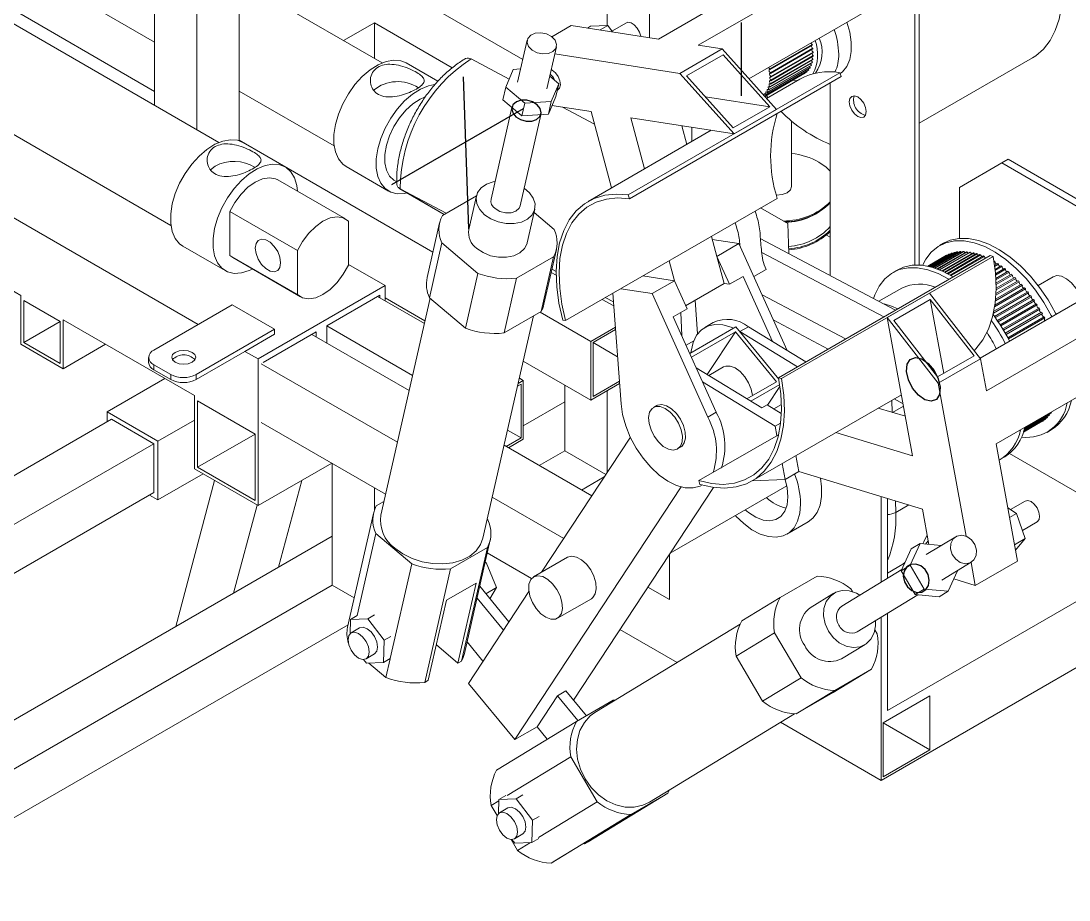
# Model space of a CAD drawing. Header units: millimetres. Extents: x 127 to 2222, y 23 to 864.
# Drawn here: x 847.7 to 935.2, y 165.5 to 238.8 of the extents above; entities that cross this region are included whole.
import ezdxf

# ---------------------------------------------------------------- set-up
doc = ezdxf.new("R2010")
doc.units = ezdxf.units.MM
doc.linetypes.add('CENTERX2', pattern=[20.32, 12.7, -2.54, 2.54, -2.54])

msp = doc.modelspace()

# ---------------------------------------------------------------- linework, layer by layer
at = {"color": 7, "linetype": 'Continuous', "lineweight": 15}
for p, q in [((900.157, 298.383), (900.157, 237.456)), ((896.621, 296.341), (896.621, 238.46)), ((858.814, 279.538), (858.814, 231.808)), ((862.35, 277.497), (862.35, 229.767)), ((865.885, 275.456), (865.885, 228.843)), ((900.907, 237.34), (950.404, 265.914)), ((904.227, 236.826), (953.724, 265.4)), ((908.454, 234.029), (954.939, 260.865)), ((864.185, 228.708), (825.027, 251.313)), ((841.844, 246.881), (858.814, 237.084)), ((821.027, 244.385), (860.185, 221.779)), ((862.462, 213.513), (811.986, 242.652)), ((858.814, 232.967), (841.844, 242.764)), ((877.816, 235.352), (865.885, 242.239)), ((878.943, 241.754), (889.564, 235.623)), ((922.315, 218.468), (922.315, 242.031)), ((922.668, 242.235), (922.668, 218.466)), ((877.176, 238.692), (874.603, 237.207)), ((877.176, 238.692), (883.676, 234.94)), ((877.176, 238.692), (877.176, 235.722)), ((893.602, 238.471), (891.98, 237.535)), ((900.907, 237.34), (893.602, 238.471)), ((895.214, 238.409), (894.957, 238.261)), ((895.214, 238.409), (896.656, 238.461)), ((896.656, 238.461), (896.023, 238.096)), ((896.656, 238.461), (897.06, 237.935)), ((898.22, 238.7), (897.009, 238.002)), ((889.935, 237.256), (889.135, 233.741)), ((974.342, 237.6), (927.752, 210.704)), ((891.573, 233.186), (892.373, 236.701)), ((906.219, 236.518), (902.684, 234.477)), ((906.219, 236.518), (904.227, 236.826)), ((910.754, 231.468), (906.219, 236.518)), ((913.739, 236.894), (910.203, 234.853)), ((910.215, 234.794), (913.751, 236.835)), ((913.795, 236.57), (910.26, 234.529)), ((910.267, 234.471), (913.802, 236.512)), ((977.783, 236.554), (928.286, 207.979)), ((885.26, 235.681), (888.429, 234.003)), ((902.684, 234.477), (892.235, 236.094)), ((903.249, 234.266), (906.289, 236.021)), ((906.289, 236.021), (910.189, 231.679)), ((910.26, 233.581), (913.795, 235.622)), ((913.802, 235.672), (910.267, 233.63)), ((913.825, 236.256), (910.289, 234.215)), ((910.289, 233.861), (913.825, 235.902)), ((910.291, 234.159), (913.827, 236.2)), ((913.827, 235.955), (910.291, 233.914)), ((922.668, 230.307), (932.148, 235.78)), ((882.48, 233.814), (879.816, 235.352)), ((888.145, 233.319), (888.764, 234.808)), ((888.764, 234.808), (889.387, 234.849)), ((913.292, 234.609), (909.763, 232.571)), ((909.882, 232.694), (913.417, 234.735)), ((913.443, 234.766), (909.907, 232.725)), ((910.013, 232.876), (913.549, 234.917)), ((913.57, 234.953), (910.035, 232.912)), ((910.121, 233.086), (913.656, 235.127)), ((913.673, 235.168), (910.138, 233.127)), ((910.203, 233.322), (913.739, 235.363)), ((913.751, 235.408), (910.215, 233.367)), ((913.269, 234.65), (913.292, 234.609)), ((891.813, 234.242), (892.224, 233.894)), ((892.224, 233.894), (892.564, 233.607)), ((898.38, 224.325), (916.058, 234.53)), ((898.465, 224.007), (916.143, 234.212)), ((907.219, 229.427), (902.684, 234.477)), ((907.149, 229.924), (903.249, 234.266)), ((909.768, 232.566), (913.263, 234.584)), ((913.121, 234.484), (909.779, 232.554)), ((912.716, 233.996), (909.929, 232.387)), ((913.113, 234.497), (913.121, 234.484)), ((916.058, 234.53), (916.143, 234.212)), ((865.885, 233.002), (873.816, 228.424)), ((887.905, 232.265), (888.145, 233.319)), ((889.735, 231.974), (888.145, 233.319)), ((892.564, 233.607), (891.945, 232.118)), ((892.324, 232.553), (892.564, 233.607)), ((892.438, 233.053), (892.502, 233.09)), ((915.243, 217.601), (915.243, 233.693)), ((889.495, 230.92), (887.905, 232.265)), ((889.495, 230.92), (889.735, 231.974)), ((891.945, 232.118), (889.735, 231.974)), ((892.324, 232.553), (891.705, 231.064)), ((891.705, 231.064), (891.945, 232.118)), ((910.189, 231.679), (904.827, 232.509)), ((909.852, 232.677), (910.042, 232.452)), ((978.597, 232.111), (929.099, 203.537)), ((888.655, 231.63), (886.913, 223.973)), ((895.266, 231.278), (892.004, 231.783)), ((892.875, 231.648), (895.545, 230.233)), ((896.972, 224.907), (895.266, 231.278)), ((910.189, 231.679), (907.149, 229.924)), ((907.219, 229.427), (910.754, 231.468)), ((889.351, 223.418), (891.081, 231.023)), ((891.705, 231.064), (889.495, 230.92)), ((907.219, 229.427), (898.586, 230.764)), ((898.586, 230.764), (899.728, 226.498)), ((912.013, 225.018), (912.013, 230.503)), ((905.313, 229.722), (895.039, 223.791)), ((902.845, 230.104), (903.264, 228.539)), ((903.692, 229.973), (903.692, 228.787)), ((882.06, 219.548), (865.885, 228.885)), ((869.721, 226.667), (866.185, 228.708)), ((847.654, 215.937), (827.148, 227.775)), ((929.562, 226.993), (926.027, 224.951)), ((930.093, 227.299), (929.562, 226.993)), ((929.562, 226.993), (940.169, 220.87)), ((930.093, 227.299), (940.699, 221.176)), ((874.817, 226.691), (878.352, 224.65)), ((874.753, 222.318), (869.096, 225.584)), ((878.852, 225.517), (879.039, 225.409)), ((879.308, 224.834), (883.005, 222.703)), ((879.327, 224.823), (883.161, 222.793)), ((885.696, 224.256), (882.852, 222.614)), ((885.694, 224.25), (885.054, 221.438)), ((898.38, 224.325), (898.465, 224.007)), ((926.027, 224.951), (926.027, 220.701)), ((893.138, 213.833), (910.816, 224.038)), ((911.689, 221.931), (909.426, 223.236)), ((865.1, 222.949), (870.757, 219.683)), ((865.1, 222.949), (865.1, 219.275)), ((889.93, 220.329), (890.57, 223.141)), ((890.506, 222.862), (892.175, 221.451)), ((874.999, 222.133), (874.999, 218.458)), ((882.617, 221.993), (881.577, 217.423)), ((911.777, 219.437), (911.689, 221.931)), ((905.319, 220.865), (905.766, 219.198)), ((905.386, 220.616), (907.622, 220.27)), ((920.705, 214.708), (909.403, 220.694)), ((914.934, 220.977), (915.243, 220.798)), ((861.186, 220.047), (864.721, 218.006)), ((882.809, 220.316), (881.769, 215.746)), ((882.809, 220.316), (885.811, 217.777)), ((891.328, 215.205), (892.368, 219.774)), ((907.622, 220.27), (905.766, 219.198)), ((907.622, 220.27), (911.638, 211.348)), ((924.709, 220.294), (924.356, 220.09)), ((865.1, 219.275), (870.757, 216.009)), ((865.1, 219.275), (865.346, 219.089)), ((865.346, 219.089), (871.003, 215.823)), ((870.757, 216.009), (870.757, 219.683)), ((892.133, 219.153), (889.051, 217.373)), ((892.133, 219.153), (891.093, 214.583)), ((905.766, 219.198), (906.373, 216.931)), ((905.766, 219.198), (906.817, 216.862)), ((910.928, 209.064), (928.605, 219.269)), ((911.168, 208.991), (928.846, 219.196)), ((923.383, 218.373), (924.902, 219.251)), ((924.963, 219.283), (923.386, 218.373)), ((923.406, 218.368), (925.12, 219.358)), ((925.183, 219.385), (923.418, 218.366)), ((923.46, 218.356), (925.347, 219.445)), ((925.413, 219.467), (923.482, 218.352)), ((923.545, 218.337), (925.584, 219.514)), ((925.653, 219.529), (923.574, 218.33)), ((923.658, 218.308), (925.83, 219.562)), ((925.901, 219.572), (923.695, 218.298)), ((923.796, 218.27), (926.084, 219.591)), ((926.158, 219.595), (923.84, 218.257)), ((923.957, 218.22), (926.346, 219.599)), ((926.422, 219.598), (924.007, 218.204)), ((924.139, 218.158), (926.615, 219.587)), ((926.692, 219.581), (924.194, 218.138)), ((924.338, 218.083), (926.89, 219.556)), ((926.969, 219.543), (924.397, 218.059)), ((924.552, 217.993), (927.17, 219.504)), ((927.251, 219.486), (924.616, 217.965)), ((924.78, 217.889), (927.455, 219.433)), ((927.537, 219.409), (924.847, 217.857)), ((924.97, 219.271), (924.963, 219.283)), ((925.019, 217.769), (927.744, 219.343)), ((927.826, 219.313), (925.088, 217.733)), ((925.198, 219.359), (925.183, 219.385)), ((925.267, 217.634), (928.036, 219.232)), ((928.119, 219.198), (925.339, 217.593)), ((925.436, 219.428), (925.413, 219.467)), ((928.846, 219.196), (928.605, 219.269)), ((878.06, 216.755), (874.999, 218.522)), ((891.99, 218.116), (892.346, 217.928)), ((901.784, 218.824), (902.23, 217.157)), ((908.867, 217.505), (909.9, 218.101)), ((920.82, 218.049), (920.467, 217.845)), ((928.916, 218.786), (928.921, 218.79)), ((929.005, 218.739), (928.93, 218.696)), ((928.964, 218.459), (929.217, 218.606)), ((929.301, 218.551), (928.976, 218.363)), ((929.007, 218.113), (929.512, 218.405)), ((929.596, 218.345), (929.018, 218.011)), ((929.043, 217.747), (929.805, 218.187)), ((929.888, 218.122), (929.052, 217.639)), ((885.811, 217.777), (884.772, 213.208)), ((889.051, 217.373), (888.011, 212.804)), ((891.929, 217.847), (892.348, 217.625)), ((899.601, 217.564), (902.23, 217.157)), ((900.374, 216.086), (902.23, 217.157)), ((902.23, 217.157), (903.282, 214.821)), ((907.966, 217.525), (906.817, 216.862)), ((910.409, 212.099), (907.966, 217.525)), ((929.071, 217.361), (930.096, 217.953)), ((930.178, 217.884), (929.077, 217.248)), ((929.082, 216.086), (930.944, 217.161)), ((929.088, 216.956), (930.383, 217.703)), ((930.464, 217.63), (929.091, 216.837)), ((930.746, 217.362), (929.091, 216.407)), ((929.093, 216.531), (930.666, 217.439)), ((933.866, 217.498), (932.597, 216.765)), ((867.453, 210.632), (878.06, 216.755)), ((878.06, 215.492), (878.06, 216.755)), ((897.745, 216.493), (900.374, 216.086)), ((903.166, 215.079), (906.373, 216.931)), ((906.817, 216.862), (906.373, 216.931)), ((921.217, 216.546), (919.312, 215.446)), ((928.911, 214.615), (931.741, 216.249)), ((931.556, 216.476), (928.976, 214.986)), ((928.996, 215.13), (931.482, 216.565)), ((931.292, 216.784), (929.038, 215.482)), ((929.051, 215.619), (931.216, 216.869)), ((931.022, 217.079), (929.075, 215.955)), ((847.654, 211.855), (847.654, 215.937)), ((847.901, 215.509), (850.942, 213.753)), ((847.901, 211.998), (847.901, 215.509)), ((877.618, 215.951), (873.198, 213.4)), ((881.347, 213.594), (877.441, 215.849)), ((877.618, 215.747), (877.618, 215.951)), ((881.826, 215.698), (877.708, 197.599)), ((881.395, 213.808), (878.06, 215.733)), ((881.769, 215.746), (884.772, 213.208)), ((896.186, 215.592), (897.167, 215.073)), ((896.458, 215.75), (897.144, 215.387)), ((897.774, 206.889), (897.09, 216.114)), ((900.374, 216.086), (905.018, 205.768)), ((903.954, 215.534), (904.162, 212.722)), ((920.007, 214.093), (923.543, 216.134)), ((923.593, 215.607), (920.553, 213.852)), ((923.543, 216.134), (927.797, 210.645)), ((927.252, 210.887), (923.593, 215.607)), ((923.593, 215.607), (924.725, 209.428)), ((931.813, 216.157), (928.881, 214.464)), ((928.965, 214.175), (931.991, 215.922)), ((932.061, 215.827), (929.033, 214.079)), ((929.203, 213.836), (932.234, 215.585)), ((932.301, 215.488), (929.269, 213.738)), ((865.3, 215.151), (858.75, 211.37)), ((868.836, 213.11), (865.3, 215.151)), ((891.093, 214.583), (888.011, 212.804)), ((895.253, 212.097), (891.02, 214.541)), ((903.282, 214.821), (902.133, 214.157)), ((902.836, 212.596), (902.768, 214.524)), ((929.433, 213.488), (932.466, 215.239)), ((932.531, 215.14), (929.497, 213.388)), ((929.654, 213.133), (932.689, 214.886)), ((932.751, 214.784), (929.715, 213.032)), ((929.866, 212.772), (932.902, 214.525)), ((847.901, 211.998), (850.942, 213.753)), ((850.942, 213.753), (850.942, 210.242)), ((851.19, 213.896), (851.19, 209.814)), ((862.15, 207.569), (851.19, 213.896)), ((886.24, 195.658), (890.463, 214.219)), ((893.138, 213.833), (892.905, 213.869)), ((902.133, 214.157), (905.725, 206.176)), ((905.469, 213.67), (904.762, 213.262)), ((920.007, 214.093), (922.123, 202.542)), ((920.007, 214.093), (924.262, 208.604)), ((920.553, 213.852), (924.211, 209.131)), ((932.96, 214.421), (929.925, 212.669)), ((930.069, 212.406), (933.103, 214.158)), ((933.158, 214.053), (930.124, 212.301)), ((862.285, 209.329), (868.836, 213.11)), ((867.895, 210.338), (872.314, 212.89)), ((868.836, 213.11), (868.836, 212.702)), ((872.314, 212.481), (872.314, 212.89)), ((880.362, 209.264), (873.198, 213.4)), ((873.198, 211.971), (873.198, 213.4)), ((895.253, 212.097), (897.3, 213.279)), ((895.43, 211.995), (897.315, 213.083)), ((903.512, 211.093), (907.355, 213.312)), ((903.651, 210.785), (907.324, 212.906)), ((907.324, 212.906), (904.97, 209.33)), ((907.324, 212.906), (910.761, 208.735)), ((907.355, 213.312), (910.948, 208.952)), ((908.408, 213.321), (907.701, 212.913)), ((907.701, 212.913), (912.508, 209.976)), ((913.215, 210.384), (908.408, 213.321)), ((851.19, 209.814), (847.654, 211.855)), ((850.942, 210.242), (847.901, 211.998)), ((851.19, 209.814), (854.726, 211.855)), ((868.836, 212.702), (866.351, 211.268)), ((871.961, 212.686), (880.074, 208.002)), ((895.253, 207.198), (895.253, 212.097)), ((895.43, 207.504), (895.43, 211.995)), ((897.483, 210.809), (895.43, 211.995)), ((903.845, 212.146), (903.205, 211.776)), ((862.285, 208.92), (866.351, 211.268)), ((867.453, 210.632), (866.351, 211.268)), ((858.311, 210.757), (858.311, 210.349)), ((858.75, 210.145), (860.164, 209.329)), ((858.75, 210.145), (858.75, 209.737)), ((867.453, 198.384), (867.453, 210.632)), ((867.718, 210.236), (879.089, 203.672)), ((895.253, 207.198), (889.607, 210.458)), ((924.211, 209.131), (927.252, 210.887)), ((927.797, 210.645), (924.262, 208.604)), ((927.797, 210.645), (928.286, 207.979)), ((858.75, 209.737), (860.164, 208.92)), ((860.164, 209.329), (860.164, 208.92)), ((862.285, 209.329), (862.285, 208.92)), ((909.53, 206.544), (904.054, 209.89)), ((906.337, 209.961), (905.103, 209.249)), ((859.677, 208.997), (854.852, 206.211)), ((889.42, 208.526), (889.129, 208.358)), ((889.597, 208.832), (889.183, 208.593)), ((889.597, 208.832), (889.279, 209.015)), ((889.42, 204.035), (889.42, 208.526)), ((889.597, 203.933), (889.597, 208.832)), ((893.086, 208.45), (893.086, 202.974)), ((897.649, 208.581), (895.253, 207.198)), ((897.634, 208.777), (895.43, 207.504)), ((910.653, 205.018), (904.575, 208.731)), ((910.761, 208.735), (908.284, 207.305)), ((911.021, 208.497), (908.611, 207.106)), ((911.043, 208.338), (910.014, 206.774)), ((911.168, 208.991), (910.928, 209.064)), ((924.262, 208.604), (926.601, 195.832)), ((862.15, 207.569), (862.15, 201.445)), ((896.621, 207.988), (896.621, 201.167)), ((908.722, 200.453), (921.188, 207.649)), ((867.205, 204.365), (862.397, 207.141)), ((862.397, 207.141), (862.397, 201.588)), ((889.597, 205.042), (893.086, 207.056)), ((900.751, 206.736), (900.486, 206.583)), ((909.972, 206.799), (909.53, 206.544)), ((911.158, 206.074), (909.972, 206.799)), ((910.526, 206.461), (911.165, 206.83)), ((921.363, 206.69), (920.455, 206.166)), ((921.326, 206.896), (920.574, 207.295)), ((854.852, 205.395), (854.852, 206.211)), ((854.852, 206.211), (859.095, 203.762)), ((905.018, 205.768), (905.725, 206.176)), ((921.519, 205.842), (919.252, 206.532)), ((933.342, 205.727), (931.412, 204.613)), ((931.419, 204.636), (933.393, 205.775)), ((933.516, 205.903), (931.439, 204.704)), ((931.448, 204.735), (933.563, 205.957)), ((933.677, 206.097), (931.472, 204.824)), ((931.482, 204.863), (933.721, 206.155)), ((933.393, 205.775), (933.368, 205.818)), ((933.721, 206.155), (933.697, 206.191)), ((855.206, 205.599), (814.669, 182.198)), ((855.206, 205.599), (858.741, 203.558)), ((862.15, 205.526), (859.095, 203.762)), ((867.718, 205.337), (878.104, 199.341)), ((867.895, 205.235), (867.895, 205.235)), ((867.895, 205.235), (867.895, 205.235)), ((910.653, 205.018), (911.095, 205.273)), ((910.796, 204.232), (910.653, 205.018)), ((931.381, 204.517), (932.808, 205.341)), ((932.957, 205.43), (931.382, 204.521)), ((931.384, 204.526), (933.015, 205.467)), ((933.155, 205.569), (931.393, 204.552)), ((931.397, 204.566), (933.21, 205.612)), ((933.015, 205.467), (933.006, 205.483)), ((933.21, 205.612), (933.193, 205.641)), ((862.397, 201.588), (867.205, 204.364)), ((867.205, 198.812), (867.205, 204.365)), ((888.183, 203.321), (889.42, 204.035)), ((889.42, 204.035), (888.293, 204.685)), ((898.55, 204.097), (891.132, 192.828)), ((904.282, 200.471), (910.927, 204.307)), ((922.123, 202.542), (915.716, 204.49)), ((933.355, 204.501), (933.708, 204.706)), ((858.741, 203.558), (818.205, 180.157)), ((858.741, 203.558), (858.741, 199.475)), ((859.095, 203.762), (859.095, 198.863)), ((888.006, 203.423), (895.325, 199.198)), ((888.36, 203.219), (889.597, 203.933)), ((902.486, 203.119), (902.751, 203.272)), ((929.099, 203.537), (930.89, 193.762)), ((890.934, 201.732), (893.086, 202.974)), ((896.509, 200.998), (893.086, 202.974)), ((912.615, 201.238), (912.373, 202.56)), ((929.466, 202.256), (929.819, 202.46)), ((930.214, 202.732), (943.705, 194.945)), ((862.15, 201.445), (867.453, 198.384)), ((862.397, 201.588), (867.205, 198.812)), ((867.453, 198.384), (873.608, 201.937)), ((873.64, 201.918), (873.64, 191.749)), ((911.466, 200.575), (911.224, 201.897)), ((862.859, 201.036), (859.095, 198.863)), ((863.832, 200.474), (860.584, 188.294)), ((869.169, 193.249), (871.099, 200.488)), ((894.47, 199.691), (896.372, 200.789)), ((904.282, 200.471), (904.339, 200.16)), ((908.724, 200.454), (911.466, 200.575)), ((911.466, 200.575), (912.615, 201.238)), ((912.615, 201.238), (922.937, 198.099)), ((877.176, 199.877), (877.176, 198.005)), ((902.785, 199.954), (888.897, 178.853)), ((905.492, 199.903), (893.805, 182.148)), ((901.878, 194.413), (911.612, 200.032)), ((858.741, 199.475), (821.741, 178.115)), ((859.095, 198.863), (858.388, 199.271)), ((877.964, 198.723), (877.333, 198.36)), ((887.021, 199.093), (892.988, 195.648)), ((919.486, 191.996), (919.486, 199.149)), ((920.016, 192.319), (920.016, 198.987)), ((931.526, 198.766), (930.299, 198.057)), ((867.368, 198.433), (865.406, 191.077)), ((922.937, 198.099), (923.477, 195.151)), ((930.077, 198.2), (930.799, 197.737)), ((877.098, 197.738), (874.939, 188.247)), ((886.601, 197.244), (886.657, 197.197)), ((911.629, 196.001), (913.397, 197.021)), ((930.799, 197.737), (930.223, 197.405)), ((930.799, 197.737), (931.535, 195.629)), ((931.293, 196.322), (932.526, 197.033)), ((828.81, 169.951), (873.64, 195.831)), ((877.291, 196.061), (875.732, 189.208)), ((877.291, 196.061), (880.293, 193.523)), ((884.69, 186.029), (886.849, 195.52)), ((922.741, 195.217), (921.912, 193.405)), ((922.741, 195.217), (922.001, 194.767)), ((924.516, 195.058), (922.741, 195.217)), ((923.204, 195.176), (923.424, 195.443)), ((925.727, 195.795), (923.261, 194.294)), ((931.535, 195.629), (930.642, 195.113)), ((931.535, 195.629), (930.724, 194.665)), ((886.614, 194.898), (883.532, 193.119)), ((886.614, 194.898), (884.455, 185.407)), ((886.603, 194.435), (890.296, 192.303)), ((943.705, 194.945), (920.016, 181.27)), ((922.001, 194.767), (921.172, 192.955)), ((880.293, 193.523), (878.498, 185.635)), ((886.504, 193.639), (886.409, 193.584)), ((886.43, 193.677), (886.504, 193.639)), ((886.504, 193.639), (887.384, 191.542)), ((893.296, 194.077), (890.467, 192.444)), ((901.808, 190.556), (901.808, 194.307)), ((920.016, 192.76), (921.316, 193.51)), ((921.339, 193.536), (921.48, 193.629)), ((924.561, 192.158), (927.027, 193.66)), ((927.002, 193.645), (927.354, 191.721)), ((930.89, 193.762), (927.354, 191.721)), ((883.532, 193.119), (881.373, 183.628)), ((921.214, 193.048), (916.203, 189.998)), ((921.912, 193.405), (921.172, 192.955)), ((921.172, 192.955), (922.342, 190.964)), ((921.912, 193.405), (923.082, 191.414)), ((925.081, 191.235), (925.867, 192.954)), ((832.346, 167.91), (873.64, 191.749)), ((875.492, 190.679), (873.64, 191.749)), ((885.671, 191.91), (883.196, 190.482)), ((884.151, 185.232), (885.671, 191.91)), ((885.987, 191.73), (886.069, 191.534)), ((914.141, 192.498), (911.059, 190.719)), ((927.354, 191.721), (925.554, 192.269)), ((890.076, 191.223), (885.025, 183.55)), ((888.411, 188.693), (885.97, 191.655)), ((887.384, 191.542), (886.489, 191.025)), ((887.384, 191.542), (886.824, 190.618)), ((900.019, 191.589), (901.808, 190.556)), ((915.553, 191.065), (913.58, 189.864)), ((916.957, 191.445), (917.092, 191.215)), ((917.503, 187.862), (922.565, 190.944)), ((923.082, 191.414), (922.342, 190.964)), ((922.342, 190.964), (924.341, 190.785)), ((923.082, 191.414), (925.081, 191.235)), ((925.081, 191.235), (924.341, 190.785)), ((883.196, 190.482), (881.676, 183.803)), ((887.947, 187.989), (885.744, 190.663)), ((892.467, 188.98), (895.295, 190.613)), ((911.059, 190.719), (907.852, 188.767)), ((875.729, 189.209), (875.175, 188.889)), ((877.168, 189.262), (876.616, 188.943)), ((919.486, 175.452), (944.235, 189.739)), ((920.016, 181.27), (920.016, 189.392)), ((835.174, 165.46), (874.983, 188.441)), ((875.175, 188.889), (875.139, 187.696)), ((876.616, 188.943), (875.175, 188.889)), ((878.002, 187.145), (876.616, 188.943)), ((907.71, 188.487), (895.586, 181.107)), ((919.486, 175.452), (919.486, 189.07)), ((875.935, 188.174), (875.228, 187.766)), ((878.554, 187.464), (878.002, 187.145)), ((897.683, 188.039), (902.452, 185.286)), ((910.593, 187.771), (907.387, 185.819)), ((910.593, 187.771), (912.802, 184.013)), ((918.976, 188.009), (919.166, 187.687)), ((877.945, 185.293), (878.002, 187.145)), ((882.348, 186.756), (884.151, 185.232)), ((886.242, 185.398), (884.913, 187.01)), ((916.179, 185.593), (918.153, 186.795)), ((876.478, 185.6), (877.185, 186.009)), ((878.499, 185.613), (877.945, 185.293)), ((878.492, 185.609), (878.134, 184.032)), ((907.387, 185.819), (909.595, 182.061)), ((876.27, 185.542), (876.504, 185.239)), ((876.504, 185.239), (877.945, 185.293)), ((876.697, 185.246), (878.134, 184.032)), ((884.455, 185.407), (884.151, 185.232)), ((918.701, 184.739), (915.494, 182.787)), ((918.701, 184.739), (915.618, 182.96)), ((912.802, 184.013), (909.595, 182.061)), ((881.676, 183.803), (881.373, 183.628)), ((888.897, 178.853), (885.025, 183.55)), ((915.618, 182.96), (912.412, 181.008)), ((890.753, 179.925), (892.458, 182.516)), ((892.458, 182.516), (893.165, 182.924)), ((894.173, 180.436), (892.458, 182.516)), ((894.88, 180.844), (893.165, 182.924)), ((897.123, 182.139), (894.04, 180.36)), ((897.275, 182.134), (897.123, 182.139)), ((915.494, 182.787), (912.412, 181.008)), ((919.663, 180.249), (923.552, 182.494)), ((923.552, 182.494), (923.552, 178.003)), ((894.04, 180.36), (887.381, 176.306)), ((900.136, 173.633), (912.26, 181.013)), ((890.753, 179.925), (888.897, 178.853)), ((891.612, 178.882), (890.753, 179.925)), ((911.089, 180.3), (919.486, 175.452)), ((919.663, 175.758), (919.663, 180.249)), ((923.552, 178.003), (919.663, 180.248)), ((923.552, 178.003), (919.663, 175.758)), ((893.575, 177.412), (888.273, 174.184)), ((893.575, 177.412), (895.783, 173.654)), ((888.142, 174.194), (887.562, 173.86)), ((889.556, 174.232), (889.004, 173.914)), ((901.682, 174.38), (895.023, 170.326)), ((901.682, 174.38), (898.6, 172.601)), ((901.682, 174.38), (901.824, 174.66)), ((887.559, 173.75), (886.916, 173.358)), ((886.916, 173.358), (887.418, 172.503)), ((887.562, 173.86), (887.526, 172.667)), ((889.004, 173.914), (887.562, 173.86)), ((890.389, 172.115), (889.004, 173.914)), ((895.783, 173.654), (890.888, 170.674)), ((888.323, 173.144), (887.616, 172.736)), ((898.6, 172.601), (891.941, 168.547)), ((894.719, 170.151), (899.405, 173.004)), ((899.405, 173.004), (896.93, 171.575)), ((890.333, 170.263), (890.389, 172.115)), ((890.941, 172.434), (890.389, 172.115)), ((896.93, 171.575), (892.244, 168.722)), ((888.865, 170.571), (889.573, 170.979)), ((888.587, 170.514), (889.124, 169.6)), ((888.658, 170.512), (888.891, 170.209)), ((888.891, 170.209), (890.333, 170.263)), ((890.205, 170.258), (889.124, 169.6)), ((890.912, 170.598), (890.333, 170.263)), ((894.685, 170.208), (894.719, 170.151)), ((895.023, 170.326), (894.719, 170.151)), ((892.244, 168.722), (891.941, 168.547))]:
    msp.add_line(p, q, dxfattribs=at)
at = {"color": 7, "linetype": 'CENTERX2'}
for p, q in [((907.819, 232.606), (907.819, 238.73)), ((885.063, 221.484), (884.553, 236.055)), ((878.621, 225.198), (890.995, 232.341))]:
    msp.add_line(p, q, dxfattribs=at)
at = {"color": 8, "linetype": 'Continuous', "lineweight": 15}
for p, q in [((879.327, 224.823), (883.005, 222.703)), ((919.711, 214.135), (909.523, 219.531)), ((909.545, 215.997), (916.529, 212.298)), ((915.084, 211.463), (910.491, 213.896)), ((920.388, 207.188), (920.424, 206.175)), ((920.682, 198.785), (920.716, 197.821)), ((920.716, 197.821), (921.798, 198.446)), ((921.316, 193.51), (921.468, 193.602))]:
    msp.add_line(p, q, dxfattribs=at)
at = {"color": 7, "linetype": 'Continuous', "lineweight": 15, "flags": 128}
for points in [[(932.148, 235.78), (932.417, 235.95), (933.066, 236.506), (933.611, 237.208), (934.043, 238.044), (934.357, 239.002), (934.547, 240.067), (934.611, 241.224)], [(898.22, 238.7), (898.346, 238.743), (898.604, 238.707), (898.879, 238.537), (899.131, 238.261), (899.32, 237.92), (899.416, 237.571)], [(916.076, 234.462), (916.255, 234.601), (916.618, 235.045), (916.868, 235.621), (916.995, 236.31), (916.995, 237.086), (916.868, 237.921), (916.631, 238.75)], [(891.702, 236.129), (892.083, 236.294), (892.323, 236.563), (892.385, 236.895), (892.26, 237.24), (891.966, 237.546), (891.548, 237.764), (891.071, 237.863), (890.606, 237.828), (890.225, 237.663), (889.985, 237.394), (889.923, 237.061), (890.048, 236.716), (890.342, 236.411), (890.76, 236.192), (891.237, 236.093), (891.702, 236.129)], [(879.816, 235.352), (879.367, 235.531), (878.785, 235.583), (878.15, 235.471), (877.485, 235.197), (876.813, 234.772), (876.16, 234.212), (875.549, 233.537), (875.001, 232.771), (874.537, 231.941), (874.174, 231.078), (873.924, 230.214), (873.797, 229.378), (873.797, 228.602), (873.924, 227.913), (874.174, 227.337), (874.537, 226.894), (874.817, 226.691)], [(891.941, 234.805), (892.032, 234.755), (892.3, 234.525), (892.523, 234.209), (892.666, 233.854), (892.708, 233.514), (892.643, 233.242), (892.502, 233.09)], [(910.215, 234.794), (910.178, 234.796), (910.15, 234.778), (910.135, 234.743), (910.136, 234.695), (910.152, 234.642), (910.181, 234.593), (910.219, 234.553), (910.26, 234.529)], [(913.405, 234.833), (913.413, 234.815), (913.443, 234.766)], [(913.518, 235.046), (913.537, 235), (913.57, 234.953)], [(910.267, 234.471), (910.228, 234.479), (910.197, 234.466), (910.178, 234.435), (910.175, 234.39), (910.187, 234.338), (910.213, 234.286), (910.248, 234.243), (910.289, 234.215)], [(910.289, 233.861), (910.248, 233.879), (910.213, 233.878), (910.187, 233.856), (910.175, 233.818), (910.178, 233.769), (910.197, 233.716), (910.228, 233.668), (910.267, 233.63)], [(910.291, 234.159), (910.252, 234.172), (910.218, 234.165), (910.196, 234.138), (910.188, 234.096), (910.196, 234.046), (910.218, 233.993), (910.252, 233.947), (910.291, 233.914)], [(912.478, 233.859), (912.401, 233.866), (912.114, 233.92)], [(882.204, 233.534), (881.685, 233.43), (881.02, 233.156), (880.349, 232.731), (879.696, 232.171), (879.084, 231.496), (878.537, 230.73), (878.073, 229.9), (877.709, 229.037), (877.46, 228.173), (877.332, 227.337), (877.332, 226.561), (877.46, 225.872), (877.709, 225.296), (878.073, 224.853), (878.537, 224.559), (879.084, 224.424), (879.696, 224.455), (879.892, 224.497)], [(910.013, 232.876), (909.974, 232.912), (909.934, 232.932), (909.897, 232.932), (909.87, 232.912), (909.857, 232.875), (909.859, 232.827), (909.877, 232.774), (909.907, 232.725)], [(910.121, 233.086), (910.081, 233.118), (910.041, 233.133), (910.006, 233.127), (909.983, 233.102), (909.974, 233.061), (909.98, 233.011), (910.002, 232.959), (910.035, 232.912)], [(910.203, 233.322), (910.163, 233.35), (910.123, 233.359), (910.092, 233.348), (910.072, 233.318), (910.067, 233.274), (910.078, 233.222), (910.102, 233.171), (910.138, 233.127)], [(910.26, 233.581), (910.219, 233.604), (910.181, 233.608), (910.152, 233.592), (910.136, 233.558), (910.135, 233.511), (910.15, 233.458), (910.178, 233.408), (910.215, 233.367)], [(881.37, 232.491), (881.005, 232.33), (880.394, 231.94), (879.805, 231.411), (879.265, 230.768), (878.798, 230.041), (878.428, 229.266), (878.172, 228.476), (878.04, 227.711), (878.04, 227.004), (878.172, 226.39), (878.428, 225.898), (878.798, 225.549), (878.852, 225.517)], [(909.882, 232.694), (909.844, 232.734), (909.803, 232.759), (909.765, 232.765), (909.735, 232.75), (909.718, 232.717), (909.716, 232.671), (909.73, 232.619), (909.738, 232.599)], [(918.249, 231.279), (918.195, 231.623), (918.042, 231.976), (917.812, 232.285), (917.542, 232.504), (917.271, 232.598), (917.042, 232.553), (916.888, 232.377), (916.834, 232.095), (916.888, 231.752), (917.042, 231.399), (917.271, 231.089), (917.542, 230.871), (917.812, 230.777), (918.042, 230.821), (918.195, 230.998), (918.249, 231.279)], [(866.185, 228.708), (865.736, 228.887), (865.154, 228.939), (864.519, 228.826), (863.854, 228.553), (863.182, 228.128), (862.529, 227.568), (861.918, 226.893), (861.37, 226.126), (860.906, 225.297), (860.543, 224.434), (860.293, 223.569), (860.166, 222.734), (860.166, 221.958), (860.293, 221.269), (860.543, 220.692), (860.906, 220.249), (861.186, 220.047)], [(863.862, 226.725), (863.478, 226.429), (863.477, 226.428)], [(870.75, 224.629), (870.693, 225.113), (870.503, 225.749), (870.195, 226.261), (869.78, 226.631), (869.272, 226.846), (868.69, 226.898), (868.055, 226.785), (867.389, 226.512), (866.718, 226.087), (866.065, 225.527), (865.453, 224.852), (864.906, 224.085), (864.442, 223.256), (864.078, 222.393), (863.829, 221.528), (863.701, 220.693), (863.701, 219.917), (863.829, 219.228), (864.078, 218.651), (864.442, 218.208), (864.906, 217.914), (865.453, 217.78), (866.065, 217.811), (866.718, 218.005), (867, 218.134)], [(914.299, 227.059), (914.904, 226.636), (915.243, 226.299)], [(869.096, 225.584), (868.92, 225.668), (868.407, 225.76), (867.83, 225.668), (867.221, 225.398), (866.612, 224.965), (866.035, 224.391), (865.522, 223.706), (865.1, 222.949)], [(887.246, 225.436), (887.101, 225.409), (886.535, 225.218), (886.086, 224.913), (885.79, 224.519), (885.667, 224.063), (885.727, 223.58), (885.965, 223.106), (886.364, 222.675)], [(910.748, 224.296), (910.763, 224.296), (911.242, 224.351), (911.647, 224.508), (911.918, 224.742), (912.013, 225.018)], [(886.364, 222.675), (886.894, 222.32), (887.516, 222.067), (888.184, 221.935), (888.848, 221.934), (889.458, 222.063), (889.97, 222.313), (890.346, 222.666), (890.558, 223.095), (890.59, 223.569), (890.439, 224.052), (890.118, 224.508), (889.684, 224.881)], [(892.905, 213.869), (892.588, 215.281), (892.4, 216.652), (892.346, 217.964), (892.427, 219.196), (892.639, 220.331), (892.982, 221.352), (893.45, 222.245), (894.035, 222.996), (894.73, 223.595), (895.524, 224.032), (896.406, 224.302), (897.362, 224.4), (898.38, 224.325)], [(887.248, 223.185), (887.645, 222.946), (888.116, 222.82), (888.589, 222.828), (888.993, 222.968), (889.266, 223.218), (889.351, 223.418)], [(893.138, 213.833), (892.829, 215.207), (892.647, 216.541), (892.594, 217.817), (892.672, 219.017), (892.879, 220.121), (893.212, 221.115), (893.667, 221.984), (894.237, 222.715), (894.913, 223.297), (895.686, 223.723), (896.544, 223.985), (897.475, 224.08), (898.465, 224.007)], [(874.999, 222.133), (874.577, 222.402), (874.064, 222.494), (873.487, 222.403), (872.878, 222.133), (872.269, 221.699), (871.692, 221.125), (871.179, 220.441), (870.757, 219.683)], [(869.342, 218.663), (869.278, 219.118), (869.094, 219.593), (868.812, 220.029), (868.466, 220.375), (868.097, 220.587), (867.751, 220.642), (867.469, 220.531), (867.285, 220.269), (867.221, 219.887), (867.285, 219.431), (867.469, 218.957), (867.751, 218.52), (868.097, 218.175), (868.466, 217.962), (868.812, 217.908), (869.094, 218.018), (869.278, 218.281), (869.342, 218.663)], [(924.709, 220.294), (925.255, 220.541), (925.988, 220.698), (926.783, 220.694), (927.626, 220.532), (928.499, 220.213), (929.386, 219.744), (930.27, 219.134), (931.133, 218.395), (931.958, 217.541), (932.73, 216.589), (933.434, 215.557), (934.055, 214.466), (934.104, 214.371)], [(885.724, 219.863), (886.254, 219.508), (886.876, 219.255), (887.544, 219.123), (888.208, 219.121), (888.818, 219.251), (889.331, 219.501), (889.707, 219.854), (889.918, 220.283), (889.93, 220.329)], [(922.95, 218.443), (923.215, 218.956), (923.68, 219.561), (924.246, 220.024), (924.902, 220.337), (925.634, 220.493), (926.43, 220.49), (927.272, 220.328), (928.145, 220.009), (929.032, 219.54), (929.916, 218.93), (930.779, 218.19), (931.605, 217.337), (932.377, 216.384), (933.08, 215.353), (933.701, 214.262), (933.75, 214.167)], [(925.683, 219.477), (925.682, 219.479), (925.653, 219.529)], [(925.939, 219.507), (925.929, 219.521), (925.901, 219.572)], [(926.204, 219.517), (926.184, 219.543), (926.158, 219.595)], [(926.475, 219.507), (926.446, 219.545), (926.422, 219.598)], [(927.274, 211.321), (927.416, 211.466), (928, 212.22), (928.465, 213.116), (928.805, 214.139), (929.015, 215.277), (929.093, 216.511), (929.036, 217.823), (928.846, 219.196)], [(870.757, 216.009), (871.179, 215.739), (871.692, 215.647), (872.269, 215.739), (872.878, 216.009), (873.487, 216.442), (874.064, 217.017), (874.577, 217.701), (874.999, 218.458)], [(918.87, 215.68), (918.971, 215.976), (919.326, 216.711), (919.791, 217.316), (920.357, 217.779), (921.013, 218.092), (921.745, 218.248), (922.541, 218.245), (923.383, 218.083), (924.256, 217.764), (925.143, 217.295), (925.163, 217.282)], [(920.82, 218.049), (921.366, 218.296), (922.099, 218.452), (922.894, 218.449), (923.737, 218.287), (924.61, 217.968), (925.497, 217.499), (925.523, 217.483)], [(936.19, 215.575), (936.034, 216.011), (935.747, 216.533), (935.382, 216.988), (934.971, 217.333), (934.551, 217.539), (934.159, 217.588), (933.866, 217.498)], [(931.702, 216.227), (931.677, 216.229), (931.636, 216.249), (931.597, 216.287), (931.566, 216.336), (931.547, 216.389), (931.544, 216.438), (931.556, 216.476)], [(931.961, 215.904), (931.925, 215.908), (931.884, 215.931), (931.846, 215.97), (931.816, 216.02), (931.799, 216.073), (931.798, 216.121), (931.813, 216.157)], [(932.21, 215.572), (932.203, 215.57), (932.165, 215.576), (932.124, 215.602), (932.086, 215.643), (932.058, 215.694), (932.043, 215.747), (932.044, 215.794), (932.061, 215.827)], [(932.451, 215.231), (932.435, 215.227), (932.395, 215.236), (932.354, 215.264), (932.318, 215.307), (932.291, 215.358), (932.279, 215.411), (932.282, 215.456), (932.301, 215.488)], [(919.74, 215.22), (920.358, 215.043), (920.899, 214.82)], [(932.682, 214.881), (932.656, 214.876), (932.616, 214.888), (932.576, 214.918), (932.54, 214.962), (932.515, 215.014), (932.505, 215.066), (932.51, 215.11), (932.531, 215.14)], [(932.902, 214.525), (932.868, 214.518), (932.827, 214.532), (932.787, 214.565), (932.752, 214.61), (932.729, 214.663), (932.721, 214.715), (932.728, 214.757), (932.751, 214.784)], [(933.103, 214.158), (933.068, 214.154), (933.027, 214.17), (932.987, 214.205), (932.954, 214.252), (932.933, 214.305), (932.926, 214.356), (932.936, 214.397), (932.955, 214.418)], [(903.614, 211.153), (903.628, 211.273), (903.791, 212.001), (904.082, 212.607), (904.49, 213.071), (905.001, 213.379), (905.599, 213.518), (906.263, 213.485), (906.972, 213.281), (907.162, 213.2)], [(860.54, 210.362), (860.864, 210.237), (861.247, 210.193), (861.63, 210.237), (861.954, 210.362), (862.171, 210.549), (862.247, 210.77), (862.171, 210.991), (861.954, 211.179), (861.63, 211.304), (861.247, 211.348), (860.864, 211.304), (860.54, 211.179), (860.323, 210.991), (860.247, 210.77), (860.323, 210.549), (860.54, 210.362)], [(906.337, 209.961), (906.517, 210.033), (906.893, 210.036), (907.308, 209.878), (907.727, 209.574), (908.11, 209.15), (908.425, 208.645), (908.643, 208.102), (908.745, 207.571), (908.745, 207.571)], [(904.282, 200.471), (905.316, 200.234), (906.305, 200.164), (907.235, 200.263), (908.091, 200.528), (908.862, 200.957), (909.536, 201.542), (910.104, 202.276), (910.556, 203.147), (910.887, 204.144), (911.092, 205.25), (911.167, 206.451), (911.112, 207.729), (910.928, 209.064)], [(904.339, 200.16), (905.402, 199.916), (906.418, 199.845), (907.374, 199.946), (908.254, 200.219), (909.046, 200.659), (909.739, 201.261), (910.322, 202.015), (910.787, 202.91), (911.127, 203.934), (911.338, 205.071), (911.415, 206.305), (911.358, 207.618), (911.168, 208.991)], [(904.574, 200.114), (904.375, 200.015), (903.783, 199.862), (903.123, 199.882), (902.417, 200.074), (901.688, 200.431), (900.962, 200.94), (900.262, 201.586), (899.612, 202.346), (899.033, 203.195), (898.546, 204.105), (898.166, 205.045), (897.906, 205.983), (897.774, 206.889)], [(902.724, 203.348), (902.871, 203.72), (902.894, 204.193), (902.791, 204.724), (902.573, 205.267), (902.259, 205.773), (901.875, 206.196), (901.457, 206.5), (901.042, 206.658), (900.666, 206.655), (900.362, 206.492), (900.159, 206.183), (900.074, 205.756), (900.114, 205.248), (900.275, 204.705), (900.545, 204.175), (900.898, 203.705), (901.303, 203.337), (901.725, 203.104), (902.125, 203.025), (902.468, 203.109), (902.724, 203.348)], [(900.751, 206.736), (900.813, 206.768), (901.167, 206.829), (901.573, 206.727), (901.994, 206.473), (902.394, 206.087), (902.737, 205.606), (902.992, 205.071), (903.137, 204.531), (903.158, 204.032), (903.055, 203.62), (902.836, 203.33), (902.751, 203.272)], [(933.563, 205.957), (933.534, 206.007), (933.531, 206.013)], [(911.708, 199.131), (911.642, 199.872), (911.471, 200.577)], [(913.397, 197.021), (913.794, 197.329), (914.151, 197.813), (914.396, 198.426), (914.521, 199.146), (914.521, 199.951), (914.422, 200.689)], [(908.147, 198.032), (908.422, 197.805), (909.033, 197.414), (909.636, 197.18), (910.204, 197.114), (910.711, 197.218), (911.131, 197.488), (911.447, 197.911), (911.642, 198.467), (911.708, 199.131)], [(931.519, 198.762), (931.747, 198.811), (932.017, 198.721), (932.288, 198.507), (932.519, 198.2), (932.676, 197.847), (932.733, 197.502), (932.683, 197.218), (932.533, 197.037), (932.526, 197.033)], [(907.318, 197.553), (907.351, 197.517), (908.014, 196.885), (908.705, 196.378), (909.402, 196.012), (910.081, 195.799), (910.722, 195.746), (911.304, 195.853), (911.808, 196.119), (912.218, 196.533), (912.521, 197.084), (912.706, 197.753), (912.769, 198.519)], [(878.88, 194.843), (879.55, 194.367), (880.319, 193.983), (881.156, 193.708), (882.026, 193.552), (882.895, 193.522), (883.725, 193.619), (884.484, 193.84), (885.14, 194.175), (885.666, 194.61), (886.042, 195.128), (886.24, 195.658)], [(926.651, 195.809), (926.227, 195.919), (925.827, 195.847), (925.51, 195.605), (925.325, 195.229), (925.3, 194.777), (925.44, 194.317), (925.722, 193.92), (926.103, 193.646), (926.527, 193.536), (926.928, 193.608), (927.245, 193.85), (927.429, 194.226), (927.454, 194.678), (927.315, 195.138), (927.033, 195.535), (926.651, 195.809)], [(893.296, 194.077), (893.313, 194.087), (893.656, 194.171), (894.057, 194.092), (894.478, 193.859), (894.883, 193.491), (895.236, 193.021), (895.506, 192.491), (895.668, 191.948), (895.708, 191.441), (895.622, 191.013), (895.419, 190.704), (895.295, 190.613)], [(890.228, 192.215), (890.484, 192.454), (890.828, 192.538), (891.228, 192.46), (891.65, 192.226), (892.055, 191.858), (892.408, 191.388), (892.677, 190.858), (892.839, 190.315), (892.879, 189.808), (892.794, 189.38), (892.59, 189.071), (892.287, 188.908), (891.911, 188.905), (891.496, 189.063), (891.078, 189.367), (890.694, 189.791), (890.379, 190.296), (890.161, 190.839), (890.059, 191.37), (890.082, 191.843), (890.228, 192.215)], [(917.713, 190.917), (917.425, 191.082), (916.837, 191.279), (916.251, 191.303), (915.71, 191.15), (915.253, 190.833), (914.915, 190.374), (914.721, 189.809), (914.684, 189.178), (914.809, 188.529), (915.085, 187.909)], [(877.444, 186.581), (877.377, 187.01), (877.185, 187.452), (876.898, 187.839), (876.56, 188.112), (876.222, 188.229), (875.935, 188.174)], [(915.085, 187.909), (915.492, 187.366), (916, 186.938), (916.572, 186.658), (917.164, 186.547), (917.733, 186.612), (918.237, 186.849), (918.638, 187.241), (918.907, 187.758), (919.023, 188.361), (919.013, 188.781)], [(874.969, 187.193), (875.036, 186.764), (875.228, 186.322), (875.515, 185.935), (875.853, 185.662), (876.191, 185.545), (876.478, 185.6), (876.67, 185.821), (876.737, 186.173), (876.67, 186.602), (876.478, 187.044), (876.191, 187.431), (875.853, 187.704), (875.515, 187.821), (875.228, 187.766), (875.036, 187.545), (874.969, 187.193)], [(877.185, 186.009), (877.185, 186.009), (877.377, 186.229), (877.444, 186.581)], [(895.586, 181.107), (895.202, 180.828), (894.708, 180.286), (894.344, 179.626), (894.123, 178.873), (894.056, 178.059), (894.144, 177.216), (894.385, 176.38), (894.768, 175.584)], [(894.768, 175.584), (895.277, 174.861), (895.892, 174.241), (896.588, 173.749), (897.336, 173.406), (898.106, 173.224), (898.865, 173.213), (899.584, 173.371), (900.136, 173.633)], [(889.124, 171.143), (889.057, 171.572), (888.865, 172.014), (888.579, 172.401), (888.24, 172.674), (887.902, 172.791), (887.615, 172.736), (887.424, 172.515), (887.357, 172.163), (887.424, 171.734), (887.615, 171.292), (887.902, 170.905), (888.24, 170.632), (888.579, 170.515), (888.865, 170.571), (889.057, 170.791), (889.124, 171.143)], [(889.573, 170.979), (889.573, 170.979), (889.764, 171.199), (889.831, 171.551), (889.764, 171.981), (889.573, 172.422), (889.286, 172.809), (888.948, 173.082), (888.609, 173.2), (888.323, 173.144)]]:
    msp.add_lwpolyline(points, dxfattribs=at)
at = {"color": 7, "linetype": 'Continuous', "flags": 128}
for points in [[(890.722, 230.618), (891, 230.865), (891.108, 231.187), (891.027, 231.534), (890.771, 231.853), (890.379, 232.097), (889.91, 232.227), (889.435, 232.225), (889.027, 232.09), (888.748, 231.843), (888.641, 231.522), (888.721, 231.175), (888.977, 230.855), (889.37, 230.612), (889.839, 230.481), (890.314, 230.483), (890.722, 230.618)], [(921.669, 210.186), (921.93, 210.597), (922.358, 210.753), (922.886, 210.632), (923.435, 210.251), (923.921, 209.669), (924.27, 208.974), (924.429, 208.272), (924.374, 207.67), (924.113, 207.26), (923.686, 207.103), (923.157, 207.224), (922.608, 207.605), (922.122, 208.187), (921.773, 208.882), (921.614, 209.584), (921.669, 210.186)], [(922.385, 193.507), (921.973, 193.479), (921.63, 193.276), (921.41, 192.928), (921.345, 192.489), (921.445, 192.024), (921.695, 191.606), (922.058, 191.297), (922.477, 191.144), (922.889, 191.172), (923.232, 191.375), (923.452, 191.723), (923.517, 192.162), (923.417, 192.627), (923.167, 193.045), (922.804, 193.354), (922.385, 193.507)]]:
    msp.add_lwpolyline(points, dxfattribs=at)
at = {"color": 8, "linetype": 'Continuous', "lineweight": 15, "flags": 128}
msp.add_lwpolyline([(922.966, 195.197), (923.056, 195.357), (923.331, 195.946)], dxfattribs=at)
at = {"color": 7, "linetype": 'Continuous', "lineweight": 15}
for centre, radius, start, end in [((909.499, 235.952), 6.453, 1.10322, 19.7998), ((911.44, 236.246), 3.12, 325.83322, 22.1318), ((913.811, 237.086), 0.205, 201.23533, 249.33099), ((913.876, 236.759), 0.206, 171.633, 246.94544), ((913.929, 236.448), 0.219, 177.16833, 241.41117), ((909.029, 235.9), 4.813, 11.2022, 11.9249), ((910.831, 236.032), 3.361, 331.69828, 20.64779), ((909.536, 235.999), 4.297, 6.85427, 7.63199), ((892.28, 224.796), 12.953, 122.82029, 179.8782), ((913.912, 235.592), 0.244, 189.73716, 228.84193), ((913.945, 235.86), 0.236, 185.68856, 232.88603), ((913.948, 236.144), 0.225, 181.10915, 237.46446), ((911.135, 236.044), 2.694, 350.99704, 352.05897), ((910.265, 236.071), 3.564, 2.07904, 2.97434), ((910.782, 236.07), 3.047, 356.84096, 357.83475), ((912.748, 235.963), 3.205, 334.45679, 2.02778), ((910.276, 235.045), 0.205, 201.23533, 249.33099), ((905.494, 233.859), 4.813, 11.2022, 11.9249), ((915.13, 229.608), 5.008, 79.32918, 118.81414), ((912.498, 235.515), 1.205, 309.38813, 311.2335), ((912.464, 235.555), 1.257, 319.28779, 321.11144), ((912.202, 235.738), 1.577, 328.60934, 330.1316), ((913.848, 235.344), 0.248, 193.34328, 225.23382), ((911.894, 235.876), 1.915, 336.98006, 338.30507), ((911.584, 235.964), 2.237, 344.40081, 345.60516), ((879.104, 230.631), 3.153, 56.53925, 129.33131), ((890.724, 233.22), 1.644, 24.21151, 46.65597), ((906, 233.958), 4.297, 6.85427, 7.63199), ((906.73, 234.03), 3.564, 2.07904, 2.97434), ((907.246, 234.029), 3.047, 356.84096, 357.83475), ((912.504, 235.514), 1.201, 299.10508, 300.93712), ((908.667, 233.697), 1.577, 328.60934, 330.1316), ((908.358, 233.835), 1.915, 336.98006, 338.30507), ((908.048, 233.923), 2.237, 344.40081, 345.60516), ((907.599, 234.003), 2.694, 350.99704, 352.05897), ((908.929, 233.514), 1.257, 319.28779, 321.11144), ((918.474, 232.226), 1.279, 163.01314, 256.98202), ((921.948, 227.587), 11.684, 162.30987, 197.68213), ((919.943, 240.028), 12.406, 224.64452, 247.7416), ((911.129, 221.29), 6.582, 61.21347, 82.28173), ((865.445, 223.787), 3.337, 58.24711, 118.30501), ((887.696, 223.841), 0.794, 170.4213, 235.66204), ((911.317, 227.798), 5.649, 269.94384, 314.03041), ((911.386, 227.299), 5.268, 271.39357, 317.08328), ((885.115, 221.423), 2.558, 152.23659, 205.64255), ((911.442, 225.195), 5.176, 273.47865, 317.26268), ((886.643, 221.184), 1.608, 170.89312, 235.18878), ((889.869, 220.344), 2.558, 332.23764, 25.64254), ((911.417, 225.208), 5.479, 273.65216, 314.29549), ((926.174, 216.942), 2.636, 117.35969, 118.852), ((926.193, 216.91), 2.672, 112.19481, 113.67396), ((926.225, 216.831), 2.758, 107.11985, 108.56699), ((926.259, 216.715), 2.879, 102.1609, 103.56841), ((926.302, 216.483), 3.115, 97.39811, 98.72378), ((926.317, 216.347), 3.252, 92.80017, 94.09895), ((926.325, 216.041), 3.558, 88.44692, 89.66467), ((926.313, 215.772), 3.827, 84.30983, 85.47367), ((926.932, 219.651), 0.25, 196.39142, 224.21834), ((926.29, 215.535), 4.065, 80.39235, 81.52038), ((927.209, 219.606), 0.248, 194.61412, 226.00374), ((926.182, 214.953), 4.658, 76.73561, 77.74984), ((927.491, 219.541), 0.247, 192.83734, 227.77915), ((926.109, 214.663), 4.956, 73.261, 74.24357), ((927.777, 219.456), 0.245, 191.01404, 229.59865), ((925.937, 214.121), 5.525, 70.00839, 70.91663), ((928.062, 219.35), 0.238, 188.82401, 231.78694), ((925.735, 213.598), 6.086, 66.94034, 67.78963), ((928.355, 219.227), 0.238, 187.07373, 231.89918), ((924.966, 212.094), 7.777, 58.70515, 59.42705), ((929.228, 218.741), 0.223, 180.4643, 240.14945), ((924.776, 211.786), 8.138, 56.2212, 56.92844), ((929.521, 218.545), 0.22, 178.44747, 242.16912), ((924.313, 211.107), 8.96, 53.87499, 54.53257), ((929.812, 218.331), 0.216, 176.3771, 244.23795), ((924.144, 210.87), 9.252, 51.61952, 52.2704), ((930.092, 218.097), 0.206, 172.85274, 247.76253), ((884.175, 216.871), 2.656, 168.01014, 205.07051), ((888.271, 224.314), 6.984, 249.37483, 276.40433), ((923.7, 210.309), 9.967, 49.46089, 50.07738), ((930.378, 217.851), 0.203, 170.76756, 249.84952), ((923.139, 209.665), 10.821, 47.3953, 47.97354), ((930.66, 217.59), 0.2, 168.58132, 252.03384), ((922.587, 209.089), 11.619, 45.39527, 45.94289), ((930.937, 217.315), 0.197, 166.29841, 254.31406), ((922.419, 208.933), 11.848, 43.43682, 43.98191), ((922.704, 213.46), 3.426, 67.39367, 115.72892), ((931.207, 217.026), 0.193, 163.93272, 256.68133), ((922.051, 208.594), 12.348, 41.54656, 42.07639), ((931.472, 216.724), 0.189, 161.47638, 259.13592), ((921.854, 208.425), 12.608, 39.68907, 40.21381), ((921.031, 207.766), 13.663, 37.89238, 38.38124), ((920.773, 207.594), 13.972, 36.1058, 36.58741), ((920.655, 207.53), 14.105, 34.34515, 34.82493), ((888.953, 215.746), 2.436, 331.46755, 347.14762), ((921.014, 207.778), 13.669, 32.58907, 33.08617), ((920.94, 207.729), 13.758, 30.85271, 31.34757), ((920.808, 207.651), 13.91, 29.12176, 29.61134), ((906.656, 211.113), 2.819, 51.56389, 114.90206), ((916.022, 204.887), 15.524, 26.94459, 35.13929), ((916.399, 205.104), 15.497, 26.94159, 36.53619), ((920.467, 207.475), 14.294, 27.39698, 27.87266), ((933.287, 213.961), 0.164, 149.44671, 229.15198), ((887.232, 219.744), 6.984, 249.37483, 276.40433), ((917.5, 205.741), 12.952, 26.33577, 33.19741), ((858.982, 210.757), 0.655, 110.78366, 249.21684), ((861.247, 209.693), 1.28, 43.02557, 136.97462), ((859.061, 210.424), 0.754, 185.69428, 245.62681), ((861.225, 211.376), 2.306, 242.60919, 297.39064), ((861.225, 210.968), 2.306, 242.60919, 297.39064), ((931.647, 207.511), 3.429, 262.93339, 350.78614), ((931.663, 207.902), 3.795, 302.61674, 348.80879), ((899.845, 202.946), 5.892, 342.24001, 28.60502), ((900.59, 203.364), 5.855, 341.5636, 28.6975), ((931.418, 207.803), 2.83, 312.81369, 314.22929), ((931.353, 207.866), 2.921, 317.77451, 319.1683), ((931.272, 207.941), 3.031, 322.52701, 323.89738), ((927.772, 205.658), 3.797, 302.62314, 348.90016), ((931.526, 207.671), 2.66, 302.56217, 304.04218), ((931.465, 207.753), 2.761, 307.74486, 309.1795), ((927.453, 205.44), 3.76, 300.22465, 348.90565), ((905.603, 198.378), 7.167, 1.12822, 21.74586), ((912.345, 201.593), 3.516, 226.27104, 257.04996), ((879.597, 197.168), 2.558, 152.23603, 205.64363), ((880.557, 197.184), 2.879, 171.69734, 234.38523), ((884.351, 196.089), 2.558, 332.23777, 25.64241), ((882.753, 200.059), 6.984, 249.3752, 276.40396), ((913.99, 187.801), 4.699, 50.83649, 88.15564), ((915.122, 188.567), 4.598, 152.09308, 189.96934), ((916.9, 189.088), 1.146, 127.47866, 215.65624), ((914.961, 188.047), 2.283, 127.23852, 215.89551), ((877.448, 187.698), 2.568, 167.65734, 197.1007), ((911.915, 186.615), 4.598, 152.09334, 189.96959), ((916.998, 188.862), 1.12, 203.27799, 296.77371), ((914.638, 186.891), 4.598, 332.09358, 9.96971), ((915.203, 187.685), 2.308, 205.02495, 295.02627), ((882.316, 186.57), 2.435, 331.46518, 347.14755), ((880.594, 190.568), 6.984, 249.37443, 276.40473), ((915.77, 187.657), 4.699, 230.83629, 268.15569), ((912.563, 185.705), 4.699, 230.83657, 268.15592), ((898.103, 178.208), 4.598, 152.09319, 189.96926), ((891.444, 174.154), 4.598, 152.0932, 189.96969), ((898.751, 177.298), 4.699, 230.83656, 268.15571), ((892.092, 173.244), 4.699, 230.83656, 268.15571)]:
    msp.add_arc(centre, radius, start, end, dxfattribs=at)
at = {"color": 8, "linetype": 'Continuous', "lineweight": 15}
for centre, radius, start, end in [((911.346, 227.669), 5.599, 271.03681, 314.10571), ((911.416, 225.298), 5.48, 273.62622, 314.2937), ((920.002, 199.158), 1.515, 270.55594, 298.12281), ((912.039, 197.263), 8.695, 336.55922, 3.68105)]:
    msp.add_arc(centre, radius, start, end, dxfattribs=at)
at = {"color": 7, "linetype": 'Continuous', "lineweight": 15}
for points, knots in [([(884.705, 235.661), (884.597, 235.596), (884.2, 235.359), (883.531, 234.854), (882.722, 234.112), (881.966, 233.265), (881.273, 232.333), (880.656, 231.332), (880.124, 230.28), (879.688, 229.194), (879.353, 228.092), (879.131, 226.995), (879.028, 226.06), (879.036, 225.51), (879.038, 225.305)], [0, 0, 0, 0, 0.0340298, 0.1254086, 0.2167119, 0.3078599, 0.3988321, 0.4896829, 0.5805042, 0.6713966, 0.7624429, 0.8537544, 0.9454289, 1, 1, 1, 1]), ([(884.709, 235.654), (884.737, 235.674), (884.832, 235.743), (885.029, 235.767), (885.183, 235.71), (885.26, 235.681)], [0, 0, 0, 0, 0.169898, 0.584724, 1, 1, 1, 1]), ([(880.675, 233.165), (880.49, 233.068), (880.119, 232.874), (879.418, 232.633), (878.676, 232.487), (877.953, 232.511), (877.366, 232.759), (876.985, 233.18), (876.806, 233.706), (876.852, 234.283), (877.155, 234.798), (877.668, 235.13), (878.3, 235.259), (879.006, 235.209), (879.751, 235.006), (880.441, 234.708), (880.959, 234.403), (881.269, 234.127), (881.374, 233.857), (881.239, 233.567), (880.943, 233.325), (880.72, 233.192), (880.675, 233.165)], [0, 0, 0, 0, 0.050176, 0.100253, 0.152935, 0.208707, 0.261446, 0.309355, 0.358387, 0.412327, 0.467882, 0.519459, 0.567975, 0.618031, 0.672213, 0.727715, 0.778412, 0.825954, 0.876598, 0.931816, 0.98638, 1, 1, 1, 1]), ([(863.862, 228.358), (864.048, 228.438), (864.418, 228.599), (865.12, 228.6), (865.861, 228.448), (866.584, 228.172), (867.171, 227.862), (867.553, 227.576), (867.731, 227.308), (867.685, 227.026), (867.382, 226.719), (866.869, 226.41), (866.238, 226.135), (865.531, 225.924), (864.786, 225.828), (864.096, 225.928), (863.579, 226.246), (863.268, 226.709), (863.163, 227.261), (863.299, 227.831), (863.595, 228.191), (863.818, 228.33), (863.862, 228.358)], [0, 0, 0, 0, 0.0501759, 0.1002526, 0.1529342, 0.2087066, 0.2614454, 0.3093546, 0.3583873, 0.4123265, 0.4678816, 0.519459, 0.5679745, 0.6180306, 0.6722128, 0.7277146, 0.7784127, 0.8259537, 0.8765971, 0.9318161, 0.9863794, 1, 1, 1, 1]), ([(879.044, 225.305), (879.043, 225.266), (879.037, 225.145), (879.126, 224.965), (879.26, 224.871), (879.327, 224.823)], [0, 0, 0, 0, 0.195731, 0.597642, 1, 1, 1, 1]), ([(908.971, 222.973), (909.11, 222.534), (909.403, 221.605), (909.392, 220.538), (909.526, 219.591), (909.562, 218.872), (909.787, 218.358), (909.9, 218.101)], [0, 0, 0, 0, 0.2585697, 0.5467778, 0.6979539, 0.8489013, 1, 1, 1, 1]), ([(907.296, 222.006), (907.44, 221.565), (907.654, 220.906), (907.686, 220.304), (907.696, 220.105)], [0, 0, 0, 0, 0.669236, 1, 1, 1, 1])]:
    msp.add_open_spline(points, degree=3, knots=knots, dxfattribs=at)

doc.saveas('drawing.dxf')
